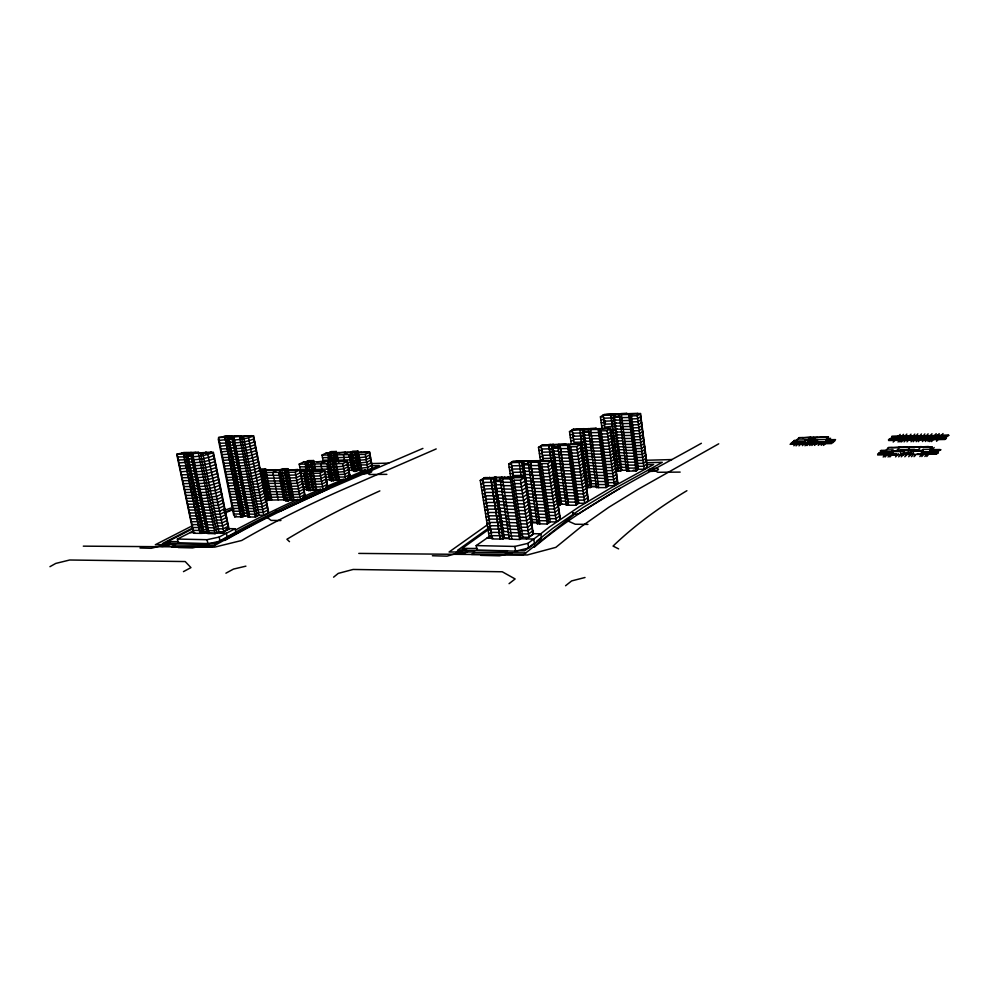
<?xml version="1.0" encoding="UTF-8"?>
<svg xmlns="http://www.w3.org/2000/svg" width="999" height="999" viewBox="0 0 999 999"><rect width="100%" height="100%" fill="white"/><g stroke="black" fill="none" stroke-linecap="round" stroke-linejoin="round"><path stroke-width="1.5" d="M903.296 437.262L903.358 436.9A3.709 0.912 -4.5 0 0 902.184 437.287M899.787 437.087L899.899 436.775A3.696 0.912 -4.5 0 0 898.675 437.1M939.285 437.55L940.259 436.338M922.352 437.375L924.812 437.375M920.429 437.038L920.891 437.025M919.355 438.386L919.967 437.974A2.522 0.624 -4.3 0 0 919.817 438.374M932.691 437.724L931.667 439.023M896.19 454.333L897.776 454.72M810.177 443.319L809.689 443.281M939.147 438.124L937.099 438.161L940.484 437.3M929.932 451.523L930.469 451.848M940.284 437.762L940.971 436.838L937.462 437.075M930.269 451.511L931.28 450.586M931.218 450.237L939.822 449.9M930.032 452.422L931.855 449.987M926.797 456.481L934.165 447.502M924.874 456.506L928.895 451.56M939.06 438.099L938.648 438.249M936.575 441.296L943.006 433.541M939.11 438.461L939.934 437.375M940.196 437.062L941.408 435.402M926.997 452.697L926.16 452.622M939.222 436.875L938.423 437.062M925.486 452.822L927.547 452.46M930.206 452.485L929.957 449.313L931.83 446.828L928.133 446.89M939.547 436.875L940.421 436.426M938.86 437.812L939.272 437.387M939.934 436.438L940.446 435.764M937.249 437.425L938.548 436.563L937.412 437.137L936.213 436.426M938.436 435.926L940.896 436.088M937.362 437.425L938.011 436.563M936.113 437.162L937.262 435.651L936.45 436.001M939.21 433.616L936.363 437.1L934.602 437.1M936.762 436.875L934.277 437.162M937.537 435.989L934.127 436.675L936.55 436.413M936.35 437.774L935.564 437.912M937.911 435.639L936.6 435.664M921.815 456.543L925.861 451.61M935.976 438.461L936.762 437.425M936.088 438.461L937.699 437.512M921.777 454.345L923.863 451.61L919.867 456.58M933.903 438.499L934.639 437.525M934.802 437.462L931.567 441.583M922.639 453.509L922.364 450.374L892.307 450.811L892.569 453.946L889.909 456.943M927.996 447.065L928.408 446.528L913.286 447.302M936.113 436.625L937.025 435.564M933.416 438.361L934.077 437.537L936.625 437.762M921.952 454.395L921.702 451.223L923.101 449.413L929.957 449.313M931.855 438.249L929.869 438.399M931.992 438.161L930.094 438.086M933.915 436.113L933.054 437.225L934.24 437.062M931.842 439.073L932.417 438.411M934.165 436.051L933.216 437.025M918.206 454.046L916.895 454.208M931.218 437.212L931.855 436.563L930.868 436.6L931.917 436.563M928.034 441.446L930.144 439.048M930.856 436.238L929.357 437.262L930.144 436.251M930.394 437.062L931.118 437.112M927.01 439.622L929.382 439.073M921.49 446.64L920.154 446.665M927.759 438.536L926.485 438.861L927.147 437.999M928.77 437.212L929.42 436.338L927.821 437.287L928.608 436.288M929.757 436.014L930.731 435.814M925.374 441.496L931.98 433.766M927.109 439.772L927.659 439.073M928.595 438.923L927.771 438.786L930.194 435.864M929.27 437.2L929.907 436.326L932.304 436.276L931.63 437.15L929.107 437.2M914.023 456.655L915.359 455.369M930.131 436.526L929.894 437.187M927.984 436.638L926.76 436.988L930.556 436.663M917.756 450.437L918.306 449.737M929.37 435.639L929.819 436.026M920.653 446.865L918.418 449.737L916.408 450.037L914.06 450.074L914.609 449.375L897.289 450.049M927.459 438.149L925.623 437.837M927.459 438.236L925.549 438.274M927.472 436.313L926.71 437.3L927.846 437.362M913.61 454.033L913.049 451.348M911.438 456.68L912.724 455.407M928.096 433.841L925.286 437.175M926.011 436.263L924.974 437.112M923.9 439.885L924.962 438.461M922.427 441.546L925.823 437.574M922.976 438.623L923.675 437.737M911.662 453.234L910.701 454.458L910.439 451.298L911.4 450.087M923.188 438.611L923.888 437.737M908.69 456.718L911.438 453.658M923.576 438.611L921.34 438.399M911.612 453.896L913.236 454.283M924.45 437.724L923.913 438.449L925.161 438.424M924.537 437.724L923.775 437.874M922.601 437.275L923.363 436.438M922.814 436.263L924.187 435.739M921.553 437.724L920.628 437.912M921.99 437.175L923.863 437.362M922.152 436.925L923.014 436.775M920.878 438.711L921.615 437.774M921.915 437.4L923.039 436.088M922.601 436.963L925.149 436.538L921.94 436.963L922.527 436.625M911.275 453.721L911.026 450.574M904.794 456.768L906.118 455.494M918.081 438.549L918.88 437.774M919.167 437.187L919.942 436.163M917.357 439.585L918.006 438.773M917.981 439.872L916.82 439.897L918.793 438.586M916.195 441.658L918.943 438.524M917.881 439.997L919.055 438.524M915.946 439.61L916.595 438.798M916.895 438.561L917.631 437.537M917.981 437.212L918.518 436.538M909.989 447.177L908.153 449.475L908.328 451.573M916.545 439.585L917.294 438.948M917.357 438.586L919.13 436.363M917.569 438.586L921.453 433.978M902.759 454.42L901.21 454.445L903.171 453.908M914.734 440.059L915.921 438.586L913.211 441.72M903.333 454.495L903.87 453.821M901.248 456.818L904.495 453.334M900.511 451.536L900.811 454.358M915.821 437.4L914.897 437.562L916.133 435.901M914.485 438.124L915.883 437.525M915.146 437.3L911.563 437.624M915.346 437.062L914.634 436.938M914.322 437.287L914.872 436.6M898.65 456.83L901.373 453.796M903.508 454.557L903.246 451.398L904.232 450.187M906.43 447.415L906.855 446.878L891.932 447.639M915.096 436.763L912.562 437.187L915.758 436.763L915.159 437.1M900.773 454.682L901.298 454.021M911.038 441.745L917.806 433.878M913.748 438.848L914.51 437.912M912.249 437.949L911.538 438.836L909.839 438.711M911.75 438.823L912.399 437.887M911.962 436.963L911.3 437.437L912.312 436.975M895.566 456.88L898.388 453.833M911.675 437.624L914.834 434.115M911.8 437.599L912.724 436.463M911.076 438.686L914.06 438.199M910.139 437.412L909.265 437.462M910.526 437.3L909.565 437.325L910.539 437.287M910.364 437.937L908.878 439.76L924.45 439.473M906.992 441.82L910.526 437.862M908.753 440.172L909.977 438.748M909.614 436.413L908.541 436.051M894.704 454.695L895.329 453.933M909.627 436.575L908.241 437.662L909.078 436.663M895.004 454.695L895.628 453.933M908.091 438.898L907.08 439.11M895.304 454.695L895.928 453.933M895.604 454.682L896.228 453.921M907.854 439.572L908.378 438.948M893.518 454.72L894.142 453.958M896.827 450.749L899.649 447.19M903.883 440.047L905.906 439.635L904.033 440.122L905.344 439.036L904.52 439.523M907.629 437.612L908.253 436.675M905.681 440.159L906.255 439.46M908.828 436.276L906.605 439.173M893.818 454.707L894.442 453.946M904.095 441.87L911.001 434.19M900.486 446.978L899.162 446.99M908.153 437.599L908.828 436.738L911.188 436.688L910.476 437.55L908.004 437.599M907.916 438.211L908.69 438.636M892.132 454.732L892.756 453.971M906.48 437.574L905.831 437.674M906.93 437.038L905.693 437.4L909.452 437.075M906.568 437.687L907.379 436.713M906.892 437.5L907.429 437.674M903.059 440.272L903.658 439.535M903.77 439.535L901.523 441.92M905.756 437.4L906.443 436.725M905.181 438.511L903.121 438.861M904.957 438.823L903.046 438.861M891.058 452.734L892.182 452.048M902.01 439.622L902.497 438.973M904.507 436.625L903.758 437.774M890.996 452.959L889.197 453.047M899.899 441.945L906.83 434.09M888.036 456.968L892.407 452.048L879.944 452.26M902.347 437.774L900.861 437.737M889.535 453.209L890.471 453.121M901.622 438.823L902.696 438.923M901.573 438.948L902.297 438.149M902.584 437.799L896.403 437.699L896.278 438.573M891.22 452.035L889.297 452.41M891.857 454.795L891.595 451.66L893.094 449.862L886.413 449.962L886.675 453.084M900.311 438.499L899.525 438.461M900.773 437.837L902.035 436.338M901.947 436.888L900.986 437.325M885.052 457.005L889.347 452.097M902.047 436.888L902.534 436.313M888.798 452.997L889.51 452.147M889.535 452.372L889.322 452.872M900.599 439.173L901.498 438.099M898.051 441.983L901.61 438.099M883.178 457.03L887.487 452.122M899.212 438.136L899.924 437.3L898.101 437.662M886.937 453.022L887.649 452.172M898.825 439.148L899.687 438.136M901.398 436.351L902.796 436.176M899.1 438.149L899.812 437.3M900.399 436.675L897.676 436.925M895.691 439.273L896.602 438.186M898.251 436.251L896.89 437.899M893.181 442.058L900.186 434.415M895.953 439.21L896.765 438.249M897.252 437.674L898.463 436.251M896.503 439.036L897.239 438.174M897.789 437.674L898.65 436.575M896.565 437.749L895.928 438.486M886.413 449.962L888.486 447.515L892.082 447.452M811.912 443.519L809.827 443.893M827.609 440.522L826.423 441.608L833.678 441.508M826.123 442.407L824.65 442.182M826.66 441.883L828.458 440.072M824.699 441.945L821.215 445.292M814.734 439.697L825.986 439.485L828.433 437.05L828.708 440.01L826.223 440.109M819.942 442.22L820.204 442.107M820.841 442.682L820.092 442.619M821.003 442.744L821.752 441.995M822.165 441.683L818.256 445.342M822.564 441.983L821.628 442.32M819.929 441.783L819.242 442.807M818.431 441.758L814.51 445.392M824.212 437.3L824.687 436.825L816.957 437.437M813.898 443.581L815.646 441.858M815.908 441.795L811.85 445.442M809.727 445.492L813.086 442.332L811.188 442.432M812.874 442.882L811.688 443.943L811.388 440.984L812.424 439.972L812.711 442.932M814.085 442.857L815.271 442.42M807.754 443.094L805.044 443.144L804.757 440.197L817.369 439.647L817.657 442.619M810.501 443.593L811.188 442.919L810.726 443.581M814.422 440.01L815.584 438.873L808.541 439.011L807.367 440.147M811.263 443.793L812 442.932M809.789 442.994L808.753 443.993L808.466 441.034L809.502 440.035M809.952 442.932L807.017 445.529M809.777 443.793L810.651 442.957M812.062 438.936L813.71 437.337M807.242 443.693L808.416 442.607L804.982 445.766M934.914 436.613L934.877 436.251A2.535 0.624 -4.2 0 1 934.39 436.663M805.594 442.607L802.347 445.604M803.258 443.069L804.32 442.058L803.333 443.094M804.12 442.669L804.757 442.058L792.232 442.257M804.12 442.807L806.031 442.195M810.139 437.574L810.614 437.112L802.946 437.712M801.897 442.682L801.123 442.857L802.459 442.045M802.659 442.045L798.975 445.829M801.66 443.094L802.759 442.033M804.757 440.197L805.369 442.832M801.972 443.019L802.871 442.832M800.124 442.769L799.562 442.944M797.452 442.619L798.164 442.582L797.464 442.982M799.275 442.095L798.501 442.295M796.066 445.879L799.774 442.095M799.35 442.844L799.812 442.145M797.751 442.157L796.865 442.982L796.578 440.047L799.15 437.624L803.121 437.55M793.805 445.754L798.213 441.808M905.331 439.473L906.705 439.173M897.989 438.686L898.039 438.648A2.91 0.724 -4.5 0 0 897.015 438.911M930.306 451.161L931.13 450.961M333.591 577.172L338.261 573.389L353.134 569.455L502.26 571.778L515.134 578.958L509.065 583.666M532.879 544.255L524.637 550.849L515.284 550.774M536.413 541.433L552.884 528.246L583.154 507.442L615.234 488.249L662.275 462.325L647.614 462.699M565.571 585.751L571.59 580.931L585.014 577.497M534.115 547.34C584.315 504.383 644.168 475.399 701.385 443.281M539.822 534.527L549.525 526.91L579.295 506.705L610.764 488.012L653.621 464.498L646.653 464.672M823.676 442.395L824.113 442.32M621.39 414.697L628.783 471.066L636.051 471.016L638.386 469.255L644.143 469.205L647.315 466.795L640.509 413.561L637.374 413.661M646.94 463.861L643.768 466.258L637.999 466.308L635.664 468.069L626.273 468.069L627.297 467.307M590.709 429.657L598.638 487.612L606.043 487.599L608.553 485.726L614.422 485.714L617.844 483.141L610.539 428.421L607.355 428.509M490.546 535.601L476.211 545.591L476.948 550.237L515.584 551.161L528.658 548.051L541.483 538.449L540.796 533.816L533.454 533.691L526.373 538.898M646.565 460.926L643.393 463.311L637.624 463.374L635.289 465.109L625.886 465.122M617.444 480.132L614.023 482.679L608.141 482.704L605.631 484.577L596.053 484.515L597.177 483.691M937.724 438.149L937.836 437.912A2.972 0.737 -4.2 0 1 938.298 438.136M568.443 505.207L560.064 445.442L568.443 505.207L575.998 505.244L578.708 503.246L584.702 503.271L588.386 500.524L580.544 444.193L577.297 444.255M628.783 471.066L626.66 471.004L619.243 414.685L620.866 413.623L626.86 413.249L625.936 413.848M646.191 457.992L643.006 460.364L637.237 460.427L634.902 462.162L625.499 462.187M915.846 438.449L915.896 438.049A3.734 0.924 -4.4 0 1 916.52 438.436M548.264 461.126L549.163 460.551L531.918 460.776L528.159 462.287L537.312 523.776L547.277 524.013L550.199 521.865L556.331 521.94L560.302 518.993L551.898 460.889L548.563 460.939M617.045 477.11L613.611 479.657L607.742 479.682L605.219 481.543L595.641 481.493M476.211 545.591L514.86 546.441L527.947 543.344L540.796 533.816M626.66 471.004L627.684 470.229L621.328 470.292L620.941 467.357L627.222 467.357M916.932 437.1L917.082 436.813A3.721 0.924 -4.4 0 1 917.594 437.087M587.961 497.427L584.265 500.149L578.271 500.137L575.561 502.135L565.796 501.998M645.816 455.044L642.632 457.405L636.863 457.48L634.515 459.203L625.112 459.24L626.148 458.491M913.286 437.175L912.824 437.175M559.84 515.796L555.869 518.731L549.737 518.668L546.815 520.804L536.838 520.579M615.259 471.178L620.616 471.053L622.215 469.88M616.633 474.1L613.211 476.623L607.33 476.66L604.807 478.509L589.86 477.697M598.638 487.612L596.478 487.524L588.523 429.632L590.272 428.509L596.403 428.134L595.404 428.783M596.478 487.524L597.589 486.713L591.108 486.725M502.272 477.485L500.074 478.871L509.39 539.173L519.617 539.485L522.764 537.187L529.058 537.3L533.329 534.153L524.812 477.36L521.403 477.385M587.524 494.318L583.828 497.04L577.834 497.027L575.112 499.013L565.359 498.888M645.441 452.11L642.245 454.445L636.475 454.533L634.128 456.243L624.712 456.293M559.378 512.599L555.394 515.509L549.263 515.459L546.341 517.582L536.363 517.37M616.233 471.078L612.799 473.588L606.917 473.626L604.395 475.462L594.817 475.437M621.828 466.945L620.229 468.119L614.872 468.256M532.842 530.844L528.558 533.978L522.252 533.866L519.105 536.151L508.878 535.851M587.087 491.208L583.391 493.918L577.397 493.906L574.675 495.879L564.91 495.766L566.108 494.905M645.054 449.163L641.87 451.486L636.088 451.573L633.753 453.284L618.993 452.697L619.78 458.566L626.061 458.541M596.653 486.276L592.045 486.288L590.322 487.537L587.912 487.637L580.319 432.992L589.148 431.618M558.916 509.39L554.932 512.287L548.788 512.237L545.866 514.36L535.876 514.16M615.834 468.044L612.399 470.554L606.505 470.591L603.983 472.427L594.393 472.402M620.879 464.435L614.485 465.334M564.785 444.63L565.859 443.931L559.59 444.28L557.704 445.492L566.246 505.094L567.444 504.22M591.633 483.279L589.909 484.527L587.499 484.627M537.312 523.776L538.598 522.839M532.342 527.534L528.059 530.644L521.753 530.544L518.593 532.817L508.366 532.529M586.663 488.099L582.954 490.784L576.96 490.796L574.225 492.757L564.46 492.657M644.68 446.203L641.483 448.526L635.714 448.626L633.366 450.312L623.938 450.387L624.987 449.65M511.85 539.21L502.559 478.858L500.074 478.871M558.453 506.193L554.457 509.065L548.326 509.028L545.392 511.126L535.402 510.951M557.642 505.057L559.964 505.069L561.825 503.721M615.421 465.022L611.987 467.507L606.093 467.557L603.571 469.38L588.611 468.643M621.053 461.101L617.082 462.362M591.221 480.269L589.485 481.518L587.075 481.618M530.894 523.701L532.892 522.265M531.843 524.225L527.547 527.31L521.241 527.222L518.094 529.482L507.842 529.208M586.226 484.99L582.517 487.662L576.51 487.674L573.788 489.622L564.01 489.535L565.222 488.686M644.305 443.256L641.108 445.554L635.327 445.666L632.979 447.34L623.551 447.427M557.979 502.972L553.995 505.844L547.852 505.806L544.917 507.904L534.927 507.729M615.022 461.988L611.575 464.46L605.694 464.523L603.159 466.321L593.568 466.333M560.726 501.098L557.055 502.06M620.666 458.166L619.055 459.315L613.698 459.465M590.796 477.26L589.073 478.496L586.663 478.608M585.789 481.868L582.08 484.527L576.073 484.54L573.339 486.488L563.561 486.413M643.93 440.297L640.721 442.594L634.939 442.694L632.592 444.368L623.164 444.468L624.2 443.731M531.343 520.904L527.047 523.976L520.741 523.888L517.582 526.136L507.33 525.886M614.622 458.953L611.163 461.413L605.282 461.476L602.734 463.274L587.774 462.587L586.937 456.518L593.344 456.493M557.517 499.762L553.521 502.609L547.377 502.584L544.43 504.657L534.44 504.507M502.797 539.048L504.195 538.049L494.88 478.009L484.165 478.109L482.604 479.07L492.032 538.961L502.797 539.048L493.444 478.908L495.641 477.522L496.166 480.894L493.968 482.28L483.129 482.43M560.938 497.539L559.078 498.863L556.743 498.863M619.717 455.631L613.299 456.531M589.785 474.675L588.648 475.474L583.179 475.599M531.943 515.884L529.932 517.307L530.257 519.443M643.543 437.337L640.347 439.622L634.565 439.735L632.205 441.396L622.777 441.496M530.844 517.569L526.548 520.629L520.229 520.554L517.07 522.789L506.818 522.552M585.364 478.746L581.643 481.393L575.636 481.418L572.902 483.341L557.954 482.529M530.344 514.248L526.036 517.282L519.73 517.22L516.558 519.443L506.306 519.218M614.21 455.919L610.764 458.354L604.87 458.441L602.322 460.214L592.732 460.252M557.055 496.54L553.046 499.375L546.903 499.35L543.956 501.423L533.966 501.286M619.892 452.285L618.281 453.434L612.911 453.596M503.683 534.74L502.285 535.739L491.52 535.664M559.84 494.905L556.156 495.854M589.972 471.228L588.236 472.452L585.814 472.564M643.169 434.378L639.959 436.638L634.178 436.763L631.818 438.424L622.377 438.536M584.927 475.624L581.206 478.246L575.187 478.284L572.452 480.207L562.674 480.157M489.547 528.821L462.2 548.389L477.447 548.488M529.845 510.914L525.536 513.936L519.218 513.873L516.046 516.083L505.794 515.871M613.811 452.872L610.352 455.307L604.457 455.382L601.91 457.155L592.307 457.205L593.431 456.431M556.593 493.319L552.584 496.141L546.428 496.128L543.481 498.176L533.478 498.051M619.505 449.35L617.882 450.487L612.512 450.649M560.039 491.346L558.179 492.657L555.844 492.657M503.933 530.906L501.773 532.43L490.996 532.367M487.624 528.771L457.53 550.324L507.48 550.711M558.941 488.686L555.394 489.547M588.948 468.643L585.402 469.542M528.971 510.901L530.981 509.49M642.794 431.418L639.585 433.666L633.791 433.791L631.43 435.439L621.99 435.564L623.039 434.852L616.658 434.99L615.871 429.058L630.656 429.458L633.016 427.847L638.811 427.697L642.032 425.474M584.49 472.502L580.769 475.112L574.75 475.149L572.015 477.06L562.225 477.023L563.436 476.186M902.634 437.749L903.72 437.525M529.345 507.579L525.024 510.576L518.706 510.526L515.534 512.724L505.269 512.524M613.398 449.825L609.939 452.247L604.045 452.335L601.498 454.095L591.883 454.158M556.118 490.097L552.11 492.894L545.953 492.894L543.006 494.93L533.004 494.817M619.105 446.403L615.134 447.652M487.912 524.45L449.075 552.01L474.725 551.985L471.528 554.457L523.713 554.582L573.826 514.785L573.676 513.099L572.677 512.812L574.3 514.323L578.409 513.873L619.979 488.336M502.897 524.288L500.736 525.786L489.96 525.761M559.153 485.127L557.28 486.426L554.944 486.426L555.244 488.511M589.135 465.197L584.977 466.508M642.407 428.446L639.198 430.681L633.403 430.819L631.043 432.455L621.603 432.592M584.053 469.368L580.319 471.965L574.313 472.015L571.565 473.901L561.775 473.888M897.127 438.261L897.814 437.525M528.846 504.233L524.525 507.217L518.206 507.18L515.022 509.365L504.757 509.178M612.986 446.778L609.527 449.175L603.621 449.275L601.073 451.036L591.47 451.098M555.656 486.863L551.635 489.647L545.479 489.647L542.532 491.683L532.517 491.583M618.718 443.456L617.107 444.58L611.725 444.755M558.703 482.017L556.83 483.304L554.495 483.316M502.385 520.979L500.224 522.465L489.435 522.452M588.711 462.162L584.552 463.486M528.009 504.483L530.019 503.084M583.616 466.233L579.882 468.818L573.863 468.868L571.116 470.754L561.326 470.741L562.537 469.917M528.346 500.886L524.013 503.858L517.694 503.833L514.51 505.993L504.233 505.831M612.587 443.731L609.115 446.116L603.209 446.216L600.661 447.964L591.046 448.039L592.182 447.277M555.182 483.628L551.161 486.401L545.004 486.413L542.045 488.436L532.03 488.349M617.769 440.896L611.338 441.808M558.254 478.896L556.381 480.182L553.908 480.294L554.208 482.367M501.111 518.181L499.7 519.143L488.911 519.143M587.687 459.552L584.14 460.452M641.645 422.502L638.423 424.712L632.629 424.862L630.269 426.473L620.816 426.635M583.179 463.099L579.445 465.659L573.426 465.721L570.666 467.594L560.876 467.594M529.058 496.665L523.513 500.487L517.182 500.474L513.998 502.622L503.721 502.472M612.175 440.671L608.703 443.044L602.797 443.156L600.249 444.892L590.634 444.98M554.72 480.394L550.686 483.141L544.53 483.166L541.57 485.177L531.555 485.102M617.931 437.55L616.321 438.661L610.938 438.848M557.804 475.786L555.931 477.06L553.596 477.072M500.599 514.847L499.188 515.809L488.386 515.821M641.271 419.53L638.049 421.715L632.242 421.878L629.87 423.476L620.416 423.651M587.874 456.106L586.138 457.292L583.841 457.317M582.742 459.952L578.995 462.5L572.976 462.574L570.229 464.435L560.427 464.448M527.335 494.18L523.001 497.115L516.67 497.102L513.474 499.25L503.196 499.113M611.763 437.624L608.291 439.972L602.385 440.097L599.825 441.808L590.209 441.92L591.346 441.171M554.245 477.147L550.212 479.882L544.055 479.92L541.083 481.918L531.068 481.855M617.544 434.602L615.921 435.701L610.551 435.889M561.638 473.126L553.134 473.951L553.296 476.123M500.836 511.013L498.663 512.475L487.862 512.499M640.883 416.546L637.662 418.718L631.855 418.893L629.482 420.479L620.029 420.666L621.078 419.967M582.305 456.805L578.558 459.34L572.527 459.415L569.78 461.276L559.964 461.301M526.835 490.834L522.489 493.743L516.158 493.743L512.962 495.879L502.684 495.754M526.073 491.583L528.096 490.234M611.363 434.553L607.879 436.9L601.972 437.025L599.412 438.736L589.785 438.848M553.783 473.913L549.737 476.623L543.581 476.66L540.609 478.646L530.581 478.608M583.291 454.37L586.85 453.484L586.425 450.437M617.157 431.643L615.534 432.729L610.152 432.929M556.905 469.53L555.019 470.791L552.684 470.816M619.63 417.669L629.095 417.482L631.468 415.896L637.275 415.721L640.509 413.561M499.562 508.191L498.151 509.14L487.35 509.178M587.037 450.025L582.867 451.323M581.868 453.658L578.109 456.181L572.09 456.268L569.33 458.104L559.515 458.141M637.137 413.811L637.849 413.336L620.304 413.998M610.951 431.493L607.467 433.816L601.56 433.953L598.988 435.651L589.36 435.776M553.309 470.654L549.263 473.364L543.094 473.401L540.122 475.374L530.094 475.349M616.758 428.671L615.134 429.757L609.752 429.97M555.794 466.845L552.235 467.682L551.935 465.596M499.05 504.845L497.627 505.794L486.825 505.844M581.43 450.512L577.672 453.009L571.64 453.096L568.881 454.932L553.646 454.283M586.613 446.99L582.442 448.276M526.336 487.462L521.977 490.372L515.646 490.372L512.45 492.495L502.16 492.382M525.112 485.127L527.135 483.778M590.084 431.968L588.935 432.704L598.576 432.567L601.136 430.881L607.055 430.731L610.539 428.421M552.834 467.407L548.788 470.092L542.619 470.142L539.647 472.102L529.607 472.09M615.796 426.086L604.845 427.122L603.246 415.234L604.407 414.51L619.605 413.898L614.41 414.498M556.006 463.274L554.12 464.523L551.773 464.547M499.288 501.011L497.102 502.447L486.288 502.509M580.993 447.352L577.222 449.837L571.191 449.937L568.431 451.76L558.616 451.823M586.201 443.943L582.017 445.229M525.824 484.103L521.466 486.988L515.134 487L511.925 489.098L501.648 489.011M552.372 464.148L548.314 466.82L542.145 466.883L539.16 468.831L529.133 468.831M607.092 428.671L607.854 428.171L594.417 428.983M615.971 422.739L614.348 423.813L604.445 424.15M619.243 414.685L628.708 414.473L629.832 413.736L637.15 470.179L633.279 470.217M498.002 498.164L496.59 499.1L485.764 499.175M559.39 447.877L558.154 448.663L567.981 448.576L570.754 446.778L576.785 446.665L580.544 444.193M585.776 440.884L584.028 442.045L573.926 442.32L572.215 430.107L573.463 429.333M525.324 480.731L520.966 483.591L514.622 483.616L511.413 485.714L501.123 485.639M526.161 477.31L524.138 478.633L521.69 462.375L524.025 460.864M551.898 460.889L547.839 463.536L541.67 463.611L538.686 465.546L528.646 465.559M577.022 444.43L577.847 443.893L564.073 444.68M615.584 419.767L613.948 420.829L604.045 421.191L605.194 420.442M555.094 457.005L553.209 458.229L542.907 458.454M497.49 494.817L496.066 495.741L485.239 495.829M500.599 482.255L510.901 482.317L514.11 480.232L520.454 480.207L524.812 477.36M584.74 438.236L583.603 438.986L573.501 439.273M588.523 429.632L598.164 429.47L599.375 428.683L607.23 486.713M571.753 444.018L570.579 444.031M524.975 474.537L523.651 475.387L513.099 475.561M521.078 477.584L522.04 476.973L506.855 477.497M542.932 460.626L541.72 460.639M557.704 445.492L567.532 445.392L568.843 444.543L577.285 504.308M554.645 453.858L552.759 455.082L542.445 455.319M496.965 491.458L495.541 492.382L484.715 492.495M584.927 434.777L583.179 435.914L573.076 436.226L574.313 435.427M567.719 446.253L570.841 444.23M511.788 479.095L514.647 477.247M528.159 462.287L538.199 462.262L539.61 461.363L548.663 523.001M515.634 477.01L514.398 477.01M525.199 470.829L523.164 472.14L512.612 472.327M613.923 414.248L621.578 470.342M603.246 415.234L613.161 414.872L614.797 413.811L615.197 416.795L613.561 417.857L603.646 418.219M539.323 462.574L541.982 460.864M591.708 428.896L610.289 428.596L617.594 483.329M502.559 478.858L510.377 478.921L511.9 477.947L521.103 538.399M554.195 450.711L552.297 451.923L541.982 452.185M501.623 488.161L484.19 489.135M507.642 477.972L508.891 477.172M524 468.044L522.664 468.893L512.112 469.08M608.241 414.385L614.797 413.811M535.464 461.413L536.625 460.664M558.041 444.792L558.878 444.255L545.292 445.03M557.517 447.49L553.733 447.564L551.848 448.763L541.52 449.038M572.215 430.107L582.33 429.782L584.09 428.658L584.515 431.718M507.492 477.672L508.454 477.047M606.605 414.735L607.342 414.273M529.383 464.273L524.225 464.335L522.177 465.634L511.625 465.834M503.708 477.472L505.094 477.247L504.32 477.684M579.895 429.92L588.049 487.537M606.268 428.509L602.022 428.608L600.436 416.808L603.808 414.672L606.855 414.585M543.206 460.551L541.071 445.891L551.386 445.604L553.271 444.368M577.372 429.233L584.09 428.658M501.161 477.709L502.135 477.085L487.787 477.784M550.911 444.268L546.391 444.967M552.11 444.393L552.934 444.567M494.218 477.31L495.641 477.522M495.029 477.135L496.241 477.122M521.328 460.914L519.318 460.889M519.143 462.5L521.103 475.512M522.327 460.901L523.738 461.076L524.225 464.335M575.549 443.681L571.228 443.768L569.517 431.63L573.151 429.358L583.478 429.058L591.445 486.725M516.645 461.638L517.832 460.901M482.604 479.07L493.444 478.908M803.77 442.669L804.757 442.058M488.336 478.084L489.61 477.285M515.821 461.526L529.757 460.789L512.587 461.575M543.269 459.802L540.322 459.84L538.498 447.352L542.407 444.917L552.622 444.83L561.176 504.195L567.357 504.295M513.648 476.848L510.639 476.873L508.678 463.986L512.887 461.376L516.121 461.338M513.424 477.722L511.126 462.587L512.574 461.688M492.207 536.638L489.135 536.575L480.269 480.407L484.79 477.597L488.111 477.584M919.43 436.825L918.293 436.85M686.9 490.721L684.939 491.883A4963.631 963.473 12.3 0 0 613.049 546.078L618.618 548.888M898.875 437.712L899.5 437.862M718.718 443.818L637.936 489.41L608.778 507.292L581.356 526.548L555.856 547.352L527.272 554.969L358.791 553.409M49.95 566.683L55.757 563.424L69.705 560.002L185.202 561.55L190.946 567.607L183.454 571.628M225.911 573.189L233.466 569.093L245.904 566.158M357.967 451.111L356.031 452.097L350.799 452.185L352.734 451.211L357.967 451.111L358.429 453.733L356.381 454.782L359.19 470.492L368.069 470.117L372.415 467.819L369.642 452.122L366.633 452.172M371.953 465.209L367.607 467.507L353.346 468.793M337.3 479.645L345.691 479.595L350.212 477.21L347.327 461.276L336.313 461.413M310.976 473.588L313.199 472.465L312.699 469.755L310.602 470.804L314.023 489.797L323.077 489.485L327.797 487L324.8 470.804L321.74 470.829M355.619 470.454L361.688 470.179L358.878 454.47L350.986 455.694M352.172 457.205L349.675 457.517L349.2 454.895L352.035 470.554L354.096 470.479L353.621 467.869M194.043 530.694L177.385 539.06L178.259 543.144L207.942 543.843L220.03 541.146L235.914 532.817L235.077 528.746L229.42 528.646L220.679 533.166M338.848 478.833L336.725 479.945L333.441 461.251L335.452 460.239L335.939 462.912L333.803 463.986L336.338 463.673L339.26 479.632L331.256 480.881L327.809 462.25L329.707 461.301M287.837 468.693L285.639 469.755L280.269 469.817L282.48 468.743L287.837 468.693L288.374 471.453L286.026 472.602L291.333 500.149L300.499 499.85L305.407 497.265L300.2 469.755L297.115 469.78M371.491 462.599L367.145 464.885L358.803 464.972M325.736 487L327.472 487.162L324.475 470.966L313.686 470.904M349.737 474.55L345.204 476.935L334.827 477.235L330.756 478.221M355.981 471.391L357.779 470.442L354.495 452.122L350.512 453.071L353.821 471.403L355.981 471.391L352.684 453.034M304.895 494.53L299.975 497.102L289.373 497.327L285.102 498.376M331.256 480.881L333.129 479.895M371.029 459.977L366.683 462.25L352.41 463.561M349.25 471.903L344.73 474.275L335.751 474.637L336.326 474.338M314.023 489.797L316.596 489.485L313.549 473.264L305.382 474.537M327.297 484.303L322.577 486.775L313.511 487.1L314.111 486.8M177.385 539.06L207.08 539.71L219.181 537.025L235.077 528.746M287.862 501.136L289.897 500.074L284.066 469.767L279.77 470.804L285.639 501.123L287.862 501.136L282.005 470.779M346.603 465.122L351.648 465.059L351.561 467.957L354.046 467.644M312.05 461.326L312.537 463.973L327.148 463.786L329.508 479.982L330.082 479.682L326.273 479.707M326.798 481.605L322.078 484.065L311.588 484.34L307.417 485.364M306.843 470.841L304.87 471.828L308.441 490.759L314.161 489.735M249.513 516.982L233.716 437.05L249.513 516.982L255.494 517.057L259.078 515.197L263.823 515.247L268.706 512.699L253.609 435.951L251.024 436.014M263.898 469.742L264.435 472.49L279.308 472.352L278.671 472.664L283.991 500.124L286.114 500.062L285.589 497.327M268.157 509.89L263.274 512.425L258.516 512.375L254.932 514.235L247.277 514.06M300.449 473.376L304.295 473.339L303.696 473.638L306.743 489.81L307.342 489.498M325.786 477.072L330.969 477.322L330.619 474.612M304.37 491.783L299.438 494.343L288.848 494.592L284.578 495.629M370.567 457.367L366.208 459.627L351.935 460.939M348.776 469.243L344.243 471.603L329.782 472.914M303.858 489.048L298.913 491.595L288.311 491.845L284.041 492.882M370.105 454.745L365.746 456.993L351.461 458.316M348.289 466.595L343.756 468.943L329.295 470.254M351.648 465.059L353.159 465.259L353.109 462.425M193.307 452.547L190.622 453.696L207.243 533.441L215.047 533.691L218.918 531.693L223.764 531.78L229.033 529.058L213.374 452.447L210.739 452.497M326.298 478.908L321.566 481.356L311.076 481.643L306.918 482.654M347.814 463.936L343.269 466.271L328.796 467.582M322.502 457.654L328.696 457.554L329.171 460.152L322.977 460.239L322.028 455.069L328.221 454.97L328.609 460.427L350.699 459.84L350.624 462.737L352.56 462.712L353.971 470.541M228.446 526.148L223.164 528.871L218.306 528.783L214.435 530.769L206.631 530.531M324.812 471.778L328.621 471.753L328.534 474.687L331.056 474.375M325.799 476.211L321.066 478.646L310.564 478.946L306.406 479.957M255.057 516.158L257.193 516.171L241.283 436.226L234.34 436.026L231.843 437.1L247.839 516.87L249.413 516.058M267.607 507.08L262.712 509.602L257.967 509.565L254.37 511.413L246.716 511.251M225.836 436.65L218.581 437.512L234.678 516.82L242.869 516.82L245.292 515.571M325.299 473.501L320.554 475.924L310.065 476.236L305.894 477.247M328.621 471.753L328.047 472.04L330.12 471.953L329.633 469.305M285.052 494.58L282.929 494.655M267.058 504.27L262.15 506.78L257.405 506.743L253.808 508.578L246.154 508.429M303.334 486.301L298.389 488.836L287.787 489.085L283.516 490.134M356.456 451.873L356.93 454.495L365.272 454.37L369.642 452.122M302.485 484.14L308.291 484.115M266.496 501.461L261.601 503.958L256.843 503.933L253.247 505.756L245.592 505.619M269.156 500.074L263.411 469.98L265.634 468.918L266.171 471.653L263.798 472.789L269.156 500.074L284.615 499.8M307.018 467.819L314.96 466.583L327.635 466.446L327.547 469.393L330.082 469.08M244.73 512.774L242.307 514.01L234.103 514.023M302.809 483.541L297.864 486.063L288.686 486.413L289.31 486.088M333.878 461.026L334.378 463.698L342.782 463.598L347.327 461.276M350.699 459.84L352.085 460.102L351.611 457.48M227.847 523.239L222.565 525.936L217.707 525.861L213.836 527.847L206.031 527.609M366.333 452.335L367.182 451.898L360.951 452.422M300.961 476.073L304.807 476.048L304.707 479.045L306.818 478.958M182.193 453.159L177.073 454.021L193.794 533.291L202.173 533.341L204.783 532.005M227.248 520.317L221.953 523.014L217.108 522.939L213.224 524.912L205.419 524.687M234.678 516.82L236.376 515.946M269.305 499.999L265.697 501.048L265.16 498.326L267.233 497.277L284.091 497.065L283.466 497.39L285.439 497.39L285.976 500.137M311.064 470.566L311.576 473.276L320.055 473.214L324.8 470.804M343.993 461.463L344.867 461.026L338.561 461.538M193.069 527.759L162.962 543.256L215.197 543.568A2331.067 837.499 8.9 0 1 325.299 488.698L379.283 465.559L370.417 465.809M193.132 528.521L167.782 541.57L178.584 541.633M226.661 517.407L221.353 520.079L216.508 520.017L212.612 521.977L204.807 521.765M327.635 466.446L327.06 466.733L329.146 466.645L328.659 463.986M203.259 529.57L201.561 530.432L193.182 530.394M284.003 489.098L269.605 488.873L263.549 490.159M265.946 498.638L261.039 501.123L256.281 501.111L252.685 502.922L245.017 502.797M268.619 497.352L269.255 497.04M244.168 509.977L241.746 511.201L233.541 511.226M321.416 470.991L322.34 470.529L315.946 471.041M302.285 480.794L297.34 483.304L286.725 483.591L282.455 484.627M192.682 525.586L155.332 544.73L175.474 544.655L171.491 546.79L212.213 546.778L276.498 511.663C275.836 509.89 277.422 510.102 276.561 511.738L280.07 511.338L328.683 488.911L422.902 448.414M336.213 460.052L335.652 460.327L334.702 455.132L336.775 454.095L336.301 451.498L331.168 451.598L329.208 452.559L334.353 452.472L336.301 451.498M265.384 495.816L260.477 498.289L255.719 498.276L252.123 500.087L244.455 499.962M304.807 476.048L304.195 476.348L306.169 476.336L305.794 473.563M350.512 453.071L352.335 452.16M243.606 507.167L241.171 508.391L232.967 508.429M301.76 478.034L296.815 480.531L287.625 480.894L288.249 480.581M306.256 473.326L303.696 473.638M347.877 452.497L343.444 454.72L344.867 462.537M307.505 470.454L306.019 462.537L310.077 461.575L311.563 469.48L328.134 469.093M226.061 514.485L220.754 517.145L215.896 517.095L212.013 519.043L204.196 518.843M327.809 462.25L331.893 461.276L335.314 479.882M203.571 526.211L200.949 527.522L192.57 527.497M288.162 483.653L288.786 483.341M264.623 495.604L266.696 494.567L283.554 494.33M351.386 452.172L337.15 452.684M225.462 511.563L220.155 514.21L215.297 514.16L211.401 516.096L203.584 515.921M325.399 461.563L320.791 463.873L321.778 469.155M264.086 492.882L270.142 491.595L284.39 491.908M344.63 452.709L345.479 452.272L339.335 452.797M262.475 484.69L268.544 483.416L283.416 483.354M335.739 457.455L335.177 457.729L350.237 457.23M264.835 492.994L259.915 495.454L255.157 495.454L251.548 497.252L243.881 497.14M304.87 471.828L309.041 470.816L312.6 489.735M330.182 460.314L328.159 461.326L333.441 461.251M242.195 504.795L240.609 505.581L232.405 505.631M267.557 491.92L268.182 491.595M328.072 461.688L328.958 461.238M301.236 475.274L296.278 477.759L285.664 478.071L281.381 479.108M264.285 490.172L259.353 492.619L254.595 492.619L250.986 494.405L243.319 494.305M300.125 472.277L302.697 471.004M305.457 464.06L305.856 469.605L306.443 469.318L300.212 469.38L299.213 464.135L303.883 461.85M322.115 461.763L323.002 461.326L316.783 461.838M328.696 457.554L328.134 457.842L330.169 457.742L329.695 455.157M242.482 501.548L240.035 502.772L231.83 502.822M300.724 472.515L295.754 474.987L285.127 475.312L280.844 476.336M329.358 456.043L337.175 454.82L338.599 462.612M305.282 470.854L307.392 469.805L312.699 469.755M307.904 469.518L305.856 469.605M306.293 470.679L300.337 471.191L310.602 470.804M244.668 499.238L231.268 500.012M306.518 465.184L314.473 463.948L315.459 469.23M224.862 508.641L219.543 511.276L214.685 511.226L210.789 513.161L202.972 512.986M202.36 520.392L199.725 521.703L191.346 521.69M224.263 505.706L218.943 508.329L214.086 508.291L210.177 510.214L202.36 510.052M296.778 469.955L297.727 469.48L291.233 470.005M286.563 475.362L287.188 475.049M331.006 453.396L332.842 452.497L334.265 460.289L332.442 461.213L331.006 453.396L328.871 453.434L330.307 461.238M201.748 517.482L199.113 518.781L190.734 518.781M263.012 487.425L266.633 486.401M241.046 482.967C248.239 483.204 256.481 481.63 263.474 478.209L281.868 478.096M263.724 487.337L258.791 489.785L254.033 489.785L250.424 491.558L242.745 491.471M286.126 469.518L286.663 472.29L295.229 472.215L300.2 469.755M327.66 455.244L330.12 454.945M267.12 486.151L266.483 486.463L283.329 486.426L282.792 483.666M200.225 515.022L198.501 515.859L190.122 515.871M263.162 484.515L258.229 486.938L253.471 486.95L249.85 488.723L242.183 488.636M280.307 473.563L288.661 472.277L293.943 499.837M241.346 495.929L238.898 497.127L230.694 497.202M311.601 461.55L313.636 460.551L314.123 463.186L311.963 464.26L313.074 469.468L311.601 461.55L306.418 461.625L306.918 464.26M329.108 452.972L329.97 452.547M304.87 464.348L307.367 464.036L299.213 464.135M328.871 453.434L330.719 452.535M266.046 480.694L265.409 481.006L282.267 480.919L281.73 478.159M239.922 493.531L238.336 494.305L230.12 494.393M306.418 461.625L308.466 460.626L313.636 460.551M306.493 461.975L307.392 461.538M223.664 502.772L218.331 505.382L213.474 505.357L209.565 507.267L201.748 507.117M306.019 462.537L307.929 461.6M322.028 455.069L326.511 452.872L329.42 452.822M223.064 499.837L217.732 502.435L212.874 502.41L208.953 504.308L201.136 504.17M200.537 511.65L197.889 512.937L189.498 512.949M199.001 509.178L197.278 510.002L188.886 510.039M281.518 469.642L264.947 470.267M279.77 470.804L281.843 469.792M240.21 490.284L237.762 491.483L229.545 491.57M274.5 470.167L275.474 469.705L269.081 470.229M239.648 487.462L237.2 488.648L228.971 488.748M264.335 475.536L264.972 475.224M222.465 496.903L217.12 499.488L212.263 499.463L208.341 501.361L200.524 501.223M277.872 469.98L272.839 472.415L278.159 499.775M221.865 493.956L216.521 496.528C210.739 496.278 205.245 499.438 199.912 498.276M260.314 473.738L266.396 472.465L271.74 499.762M199.313 505.806L196.666 507.08L188.274 507.117M261.488 475.999C254.882 478.946 247.178 480.357 240.472 480.119M260.851 476.486L266.933 475.212L281.194 475.399L280.669 472.639L278.671 472.664M198.701 502.872L196.054 504.145L187.65 504.195M260.926 473.164C254.283 476.123 247.215 477.322 239.897 477.272M238.224 485.052L228.409 485.926M259.777 470.991L261.863 469.992L267.757 499.999M238.511 481.805L236.051 482.979L227.834 483.104M221.266 491.008C214.348 494.08 206.281 495.666 199.3 495.329M220.654 488.061L215.297 490.609L210.439 490.609L206.506 492.47L198.676 492.382M258.953 470.167L259.578 469.867M197.165 500.387L195.442 501.211L187.038 501.261M260.377 470.317C253.746 473.239 246.041 474.637 239.323 474.413M197.477 497.015L194.817 498.264L186.426 498.339M259.815 467.47C253.184 470.367 245.467 471.778 238.749 471.565M237.075 479.383L227.26 480.282M237.375 476.148L234.902 477.297L226.686 477.447M220.055 485.114C213.087 488.174 205.719 489.547 198.064 489.423M219.455 482.155C212.475 485.202 205.107 486.575 197.44 486.463M195.929 494.505L194.206 495.317L185.802 495.404M259.253 464.61C252.585 467.532 245.504 468.731 238.187 468.706M195.317 491.57L193.581 492.382L185.177 492.47M258.691 461.763C252.048 464.635 244.318 466.034 237.612 465.846M235.364 470.866L225.524 471.778M218.843 479.208C211.9 482.205 203.821 483.778 196.828 483.504M225.749 511.788L233.766 508.753M224.6 513.036L233.778 509.39M235.652 467.619L233.192 468.768L224.95 468.931M218.244 476.248C211.288 479.233 203.197 480.806 196.204 480.531M258.129 458.903C251.436 461.8 244.355 462.999 237.038 462.987M195.629 488.186L192.969 489.423L184.565 489.535M223.751 510.601L230.881 508.041M257.567 456.043C250.899 458.891 243.169 460.289 236.463 460.127M194.405 482.292L191.733 483.516L183.317 483.641M217.632 473.276C210.627 476.273 203.247 477.647 195.592 477.559M234.515 461.925L232.043 463.049L223.801 463.249M217.033 470.317C210.065 473.264 201.96 474.837 194.967 474.587M257.005 453.184C250.299 456.043 243.207 457.242 235.889 457.255M256.443 450.312C249.762 453.134 242.02 454.533 235.302 454.383M193.781 479.345L191.109 480.556L182.705 480.694M233.067 459.465L223.227 460.402M216.421 467.345C209.453 470.279 201.348 471.853 194.355 471.615M233.366 456.218L230.881 457.33L222.64 457.542M215.809 464.373C208.791 467.32 201.386 468.681 193.731 468.643M255.869 447.452C249.151 450.274 242.058 451.473 234.728 451.511M255.307 444.58C248.614 447.365 240.871 448.763 234.153 448.638M192.545 473.426L189.872 474.637L181.456 474.787M379.857 490.909L377.56 491.933A1770.802 621.191 6 0 0 286.925 539.273L289.498 541.67M923.526 439.76L923.825 439.61M190.996 470.891L180.831 471.84M215.21 461.388C208.217 464.298 200.1 465.871 193.107 465.659M231.918 453.746L222.065 454.695M214.598 458.416C207.555 461.338 200.15 462.699 192.482 462.674M254.745 441.708C248.014 444.505 240.896 445.691 233.579 445.754M254.183 438.823C247.465 441.583 239.71 442.969 232.992 442.869M190.372 467.919L180.207 468.868M190.697 464.535L187.999 465.721L179.583 465.909M213.986 455.432C206.98 458.316 198.851 459.865 191.858 459.69M231.643 447.639L229.146 448.738L220.904 448.976M191.234 456.693C198.901 456.693 206.318 455.332 213.374 452.447M230.195 445.154L220.317 446.116M250.662 436.176L251.76 435.689L240.384 436.438L253.247 436.101L268.356 512.874M232.417 439.985C239.748 439.91 246.865 438.723 253.609 435.951M241.458 438.012L246.029 436.014M246.928 435.814L245.991 435.839M189.136 461.975L178.958 462.949M210.339 452.672L211.526 452.147L199.862 452.859M189.448 458.591L186.751 459.765L178.322 459.977M231.843 437.1L241.283 436.226M200.712 454.607L205.657 452.447M230.482 441.895L227.997 442.982L219.743 443.244M436.201 448.926L342.37 489.747A2111.861 753.745 7.8 0 0 241.683 540.484L214.76 547.102L83.304 546.153M197.078 452.884L198.614 452.222L194.418 452.522M232.405 438.973L219.156 440.384M190.622 453.696L192.52 453.671L208.941 533.578L192.32 453.758L200.349 452.822L216.87 532.754M230.669 436.675L231.318 436.213L231.606 437.637M232.53 437.612L232.243 436.188L230.894 436.401M194.967 452.947L196.166 452.435L183.754 452.497L179.52 454.27M817.045 442.27L816.732 442.295M177.073 454.021L185.514 453.796L188.212 452.634L188.836 455.619L186.126 456.78L177.697 457.005M225.462 436.813L226.573 436.338M227.148 436.238L227.984 436.188M187.125 454.258L190.672 452.535M218.581 437.512L226.835 437.225L229.333 436.151L229.907 439.023M191.621 452.522L190.21 452.734M185.04 452.972L186.825 452.659M326.561 486.513L343.768 479.158M349.513 476.71L365.284 469.967M328.958 488.786L328.683 488.911A2292.243 822.202 8.7 0 0 224.713 540.521M901.747 436.675L902.509 436.388M924.887 438.636L918.331 439.423M915.746 438.811L909.277 439.572M461.85 551.997L447.028 556.143L432.392 555.756M929.27 439.198L927.384 439.697L928.908 439.66M165.359 544.692L151.274 548.301L140.01 548.001M939.859 450L940.559 449.975M937.474 453.259L938.373 452.947M940.796 449.612L940.471 449.987M880.381 450.874L880.918 450.524M892.631 452.959L878.783 452.897M878.471 453.783L877.634 454.07M512.05 552.784L499.5 555.831L480.844 555.357M891.645 436.401L948.238 435.264M946.078 438.186L889.397 439.385M813.548 443.394L807.991 443.481M821.453 442.495L822.227 442.32M204.196 545.254L192.57 547.914L178.259 547.539M946.39 438.511L945.691 438.711M888.798 439.398L889.622 439.273M888.473 439.772L889.26 439.548M936.188 433.678L929.694 441.62M918.368 441.62L924.874 433.941M948.138 435.389L948.85 435.252M881.255 450.499L880.506 450.849M947.889 435.726L948.65 435.539M833.878 441.421L834.664 441.208M832.854 442.47L833.503 442.382M823.501 445.417L830.619 438.249M907.729 439.21L909.365 439.16M916.907 439.348L918.393 439.085L915.633 439.21M926.135 438.873L924.774 439.048M815.971 442.157L816.483 442.407M809.577 443.394L810.938 443.219M929.619 451.523L938.698 451.423M921.94 437.175L915.858 437.55M827.309 441.133L827.884 440.634M603.558 414.822L609.128 414.66M627.697 414.098L640.272 413.723L647.077 466.97M600.436 416.808L603.271 416.733M614.872 416.246L618.943 416.133M903.995 453.284L911.1 453.071M613.548 416.845L619.742 416.658M614.285 417.17L620.604 417.033M600.836 419.767L603.658 419.692M621.003 420.03L614.685 420.154L613.898 414.198M371.516 463.586L388.723 463.099M601.236 422.714L605.481 422.602M621.39 423.002L615.084 423.126L615.471 426.098L620.267 426.024M645.991 460.264L671.927 459.565M601.623 425.661L604.457 425.586M232.243 436.188L224.937 436.063L222.939 436.875L234.365 436.588M223.551 436.65L228.459 436.526L244.455 516.008M233.466 436.401L238.137 436.276M588.761 428.971L599.375 428.683M572.889 429.52L589.273 428.633L583.94 429.245M229.158 438.486L232.143 438.411M228.771 439.41L232.667 439.373M569.517 431.63L572.402 431.568M584.24 431.131L588.386 431.031M583.566 432.13L588.448 432.067M616.258 432.03L622.564 431.93M572.639 433.166L580.332 432.992M229.345 442.282L233.242 442.245M569.954 434.677L572.839 434.602M590.409 435.102L583.978 435.189L585.676 447.402L592.095 447.34M229.92 445.154L233.816 445.129M570.379 437.712L573.264 437.649M584.403 438.249L589.285 438.199M623.351 437.862L617.045 437.949L617.432 440.909L622.227 440.859M570.804 440.734L573.688 440.684M230.494 448.027L234.39 448.002M584.827 441.296L591.258 441.221M810.301 437.412L817.12 437.275M824.387 437.125L828.433 437.05M798.975 437.799L828.271 437.212L828.546 440.172M891.945 436.563L947.951 435.477M891.657 436.9L947.701 435.814M901.56 436.9L903.895 436.85L901.223 437.3M908.503 436.738L906.031 436.788L905.306 437.649L907.791 437.612M929.569 436.338L927.06 436.376L926.385 437.25L928.895 437.2M907.042 437.275L907.866 437.25M908.378 437.4L909.327 437.225M928.121 436.863L928.958 436.85M929.482 437L930.444 436.825M900.499 437.787L903.496 434.378M913.098 437.5L914.709 437.4M231.081 450.886L221.478 451.835M558.316 444.617L568.843 444.543M796.578 440.047L807.679 439.835M890.421 438.336L946.627 437.275M231.219 450.936L234.965 450.874M542.12 445.092L580.269 444.368L588.124 500.724M585.252 444.355L591.67 444.28M794.23 440.384L796.865 440.334M826.935 439.772L835.539 439.61M896.465 438.598L898.463 438.561L896.103 439.036M899.362 438.461L901.223 438.424M909.215 438.361L907.08 438.474M917.819 438.012L915.121 438.461L920.404 437.962L917.994 438.199M921.615 438.049L923.451 438.024M624.125 443.793L617.832 443.856L618.606 449.75L624.899 449.7M925.261 438.299L925.948 438.199M793.73 440.846L796.378 440.796M826.46 440.234L835.077 440.084M899.05 438.898L900.861 438.861M911.962 438.573L921.053 438.486M932.279 438.374L934.015 438.211M934.315 438.236L936.175 438.199M827.334 440.459L828.009 440.509M808.466 441.034L811.388 440.984M889.135 439.835L945.504 438.798M182.268 453.134L187.263 453.034L203.871 532.479M192.37 452.947L200.262 452.684M792.619 441.895L796.578 441.82M834.04 441.133L826.685 441.433M187.288 453.084L212.974 452.622L228.659 529.258L226.036 529.208M914.809 439.972L916.021 439.897M888.561 440.509L944.992 439.473M553.521 446.915L557.754 446.84M797.652 442.432L799.35 442.395M799.812 442.332L800.711 442.307M804.607 442.282L801.435 442.657M814.759 442.145L814.11 442.058M538.498 447.352L541.433 447.302M797.364 442.707L799.088 442.644M799.287 442.644L800.274 442.657M801.922 442.557L801.722 442.844M802.185 442.594L805.694 442.607M817.781 442.395L822.352 442.095M824.45 442.195L823.388 442.232A2.51 0.624 -5.3 0 0 823.263 442.395M791.37 443.057L805.993 442.794M811.7 442.594L832.891 442.32M791.121 443.294L808.94 442.944M811.363 442.957L832.654 442.557M809.764 443.206L812.075 442.619M811.063 443.256L812.212 443.231M552.734 447.989L559.29 447.927M618.219 446.803L624.512 446.753M231.656 453.758L235.552 453.733M806.98 443.756L814.035 443.631M790.059 444.293L831.655 443.568M188.137 455.02L191.184 454.97M335.614 452.709L339.635 452.647M344.93 452.547L350.836 452.447M357.142 452.347L361.238 452.272M326.211 453.022L331.73 452.922M356.843 452.497L369.343 452.272L372.115 467.969M187.45 455.644L191.383 455.569M187.612 456.031L191.583 456.019M538.961 450.474L541.895 450.424M553.184 451.136L558.478 451.111M586.338 450.499L592.507 450.399M232.23 456.618L236.126 456.605M349.762 454.62L335.252 454.857L334.777 452.26M349.2 454.895L351.149 454.87M922.989 436.326L923.738 436.313M906.568 447.227L913.423 447.127M888.336 447.689L931.705 447.015M188.374 459.065L192.195 459.003M539.41 453.596L542.357 453.558M586.763 453.534L591.383 453.471M335.302 457.667L329.832 458.641M232.804 459.465L236.701 459.465M881.53 450.399L885.863 450.337M901.348 450.037L914.235 449.85M930.918 449.675L940.084 449.538M881.23 450.761L885.564 450.699M881.068 450.936L885.414 450.874M930.519 450.224L939.684 450.087M930.806 450.886L931.53 450.711M539.872 456.718L542.807 456.68M891.595 451.66L903.246 451.398M910.439 451.298L921.702 451.223M619.392 455.631L624.163 455.619M188.848 461.988L192.819 461.988M923.6 452.235L925.399 452.21M928.433 452.172L930.394 451.948M554.095 457.43L559.39 457.417M879.307 452.984L892.756 452.809M923.026 452.385L938.148 452.172M922.339 452.747L938.036 452.347M233.379 462.325L237.263 462.325M878.72 453.683L892.182 453.496M904.045 453.371L911.887 453.234M920.978 453.109L937.636 452.884M303.571 462.013L306.805 461.813M312.737 461.888L328.384 461.526M878.333 454.133L893.318 453.933M911.525 453.696L903.758 453.758L903.583 451.66M920.953 453.596L937.299 453.346M896.528 454.108L892.981 454.545L896.203 454.495M917.931 454.208L921.215 454.17M877.634 454.957L936.687 454.17M347.39 462.5L351.173 462.45M587.35 459.552L592.22 459.552M189.623 465.01L193.444 464.96M554.795 460.639L559.84 460.564M233.953 465.172L224.375 466.096M333.928 463.923L328.309 464.922M529.482 461.451L551.598 461.088L560.014 519.205M234.103 465.234L237.837 465.184M326.573 464.073L328.521 464.048L329.008 466.708M511.126 462.587L521.69 462.375M626.448 461.488L620.167 461.501L620.554 464.435L625.324 464.435M358.379 465.197L352.872 466.183M524.05 463.636L528.384 463.586M508.678 463.986L511.688 463.961M555.344 463.711L555.756 468.931M190.097 467.919L194.068 467.932M299.712 466.758L307.28 466.958L306.78 464.323M555.244 463.773L561.55 463.698M528.571 464.797L523.164 464.797L526.56 487.475L533.241 487.537M915.184 439.635L915.996 439.772M234.665 468.081L238.411 468.032M348.326 467.707L352.11 467.669M260.377 468.981L265.634 468.918M594.605 465.609L588.199 465.621L590.696 483.716L597.09 483.753M509.178 467.22L512.175 467.182M555.456 466.845L560.739 466.858M259.69 470.017L263.411 469.98M190.722 470.891L194.68 470.904M265.297 470.104L269.418 470.067M274.837 470.005L280.894 469.942M287.375 469.88L291.583 469.842M287.025 470.054L299.862 469.917L305.082 497.44L302.997 497.44M235.102 470.866L238.986 470.891M523.651 468.044L530.344 468.044M347.54 470.317L354.52 470.254M312.1 470.916L316.271 470.879M285.689 471.478L288.374 471.453M509.665 470.442L512.662 470.417M562.449 469.98L555.906 469.98L556.805 476.236L563.336 476.248M310.552 472.49L313.199 472.465M191.483 473.913L195.305 473.876M235.664 473.713L226.111 474.612M235.814 473.763L239.56 473.738M524.138 471.291L529.545 471.316M589.035 471.665L595.429 471.665M325.299 474.425L329.108 474.4M335.876 474.562L330.269 475.574M386.863 474.35L369.155 474.488L367.52 472.315M680.157 472.102L657.767 472.277L653.671 469.855M510.152 473.651L513.161 473.638M191.958 476.81L190.497 477.597L182.08 477.747M192.095 476.873L195.916 476.848M236.239 476.548L240.122 476.585M524.625 474.537L531.318 474.55M589.447 474.675L594.305 474.712M348.176 477.222L350.212 477.21M347.864 477.385L349.912 477.372L347.028 461.426M501.486 477.497L507.817 477.46M301.473 478.758L305.307 478.733M484.465 477.809L524.5 477.572L533.016 534.39M236.813 479.383L240.697 479.42M525.112 477.772L530.506 477.809M192.57 479.77L196.541 479.807M501.498 477.972L511.9 477.947M329.508 479.982L331.456 479.97M265.559 480.931L257.667 484.09L252.909 484.103L249.288 485.864L241.608 485.801M287.774 480.819L281.918 481.868M557.255 479.345L562.537 479.383M496.053 480.132L500.499 480.119M480.269 480.407L483.354 480.382M301.985 481.456L307.192 481.73L306.681 479.033M496.166 480.894L501.461 480.869M237.525 482.28L241.271 482.255M525.586 481.019L532.28 481.056M590.284 480.706L595.142 480.744M193.194 482.729L197.153 482.767M500.586 481.418L495.042 481.381L495.916 486.988M480.794 483.741L483.878 483.728M615.484 483.341L617.844 483.141M237.949 485.052L241.833 485.102M526.323 484.315L531.48 484.303M193.806 485.676L192.345 486.476L183.941 486.588M495.566 484.74L494.493 485.651L483.666 485.789M193.956 485.739L197.765 485.726M495.816 484.815L502.435 484.79M288.823 486.338L282.979 487.375M558.154 485.576L563.424 485.626M302.997 486.825L308.204 487.112L307.692 484.428M313.649 487.037L307.929 488.061M481.318 487.075L484.403 487.062M238.524 487.874L242.407 487.937M496.441 488.099L499.725 511.513L506.568 511.65M194.568 488.686L198.389 488.673M558.603 488.698L565.134 488.748M303.509 489.51L309.315 489.498L306.743 489.81M481.843 490.397L484.927 490.397M239.086 490.709L242.969 490.759M532.442 490.771L527.047 490.709L527.847 496.066M195.042 491.57L199.001 491.633M496.603 491.458L503.471 491.533M559.303 491.87L564.323 491.858M239.66 493.531L244.78 493.593M482.367 493.718L485.452 493.718M527.772 493.993L532.917 493.993M195.654 494.505L199.613 494.58M497.127 494.817L502.672 494.892M559.502 494.905L564.76 494.98M240.372 496.403L244.106 496.416M482.892 497.04L485.976 497.052M533.404 497.227L528.009 497.14L528.808 502.497M303.334 497.265L305.407 497.265M560.289 498.002L561.176 504.195L552.984 448.039M560.189 498.064L566.47 498.089M196.266 497.452L200.225 497.527M497.652 498.164L504.507 498.251M528.496 500.362L533.878 500.449M483.416 500.362L486.501 500.374M287.687 500.062L291.471 500.074L285.639 469.755M560.389 501.098L565.659 501.186M196.89 500.387L200.836 500.462M498.164 501.51L503.708 501.598M241.508 502.035L245.242 502.06M534.365 503.671L528.971 503.571L529.77 508.916M483.941 503.671L487.012 503.683M566.246 505.094L568.581 505.107M197.502 503.321L201.461 503.396M498.688 504.845L505.544 504.957M241.92 504.782L245.804 504.87M529.695 506.855L534.84 506.88M484.465 506.98L487.537 506.993M198.114 506.243L202.073 506.331M499.2 508.191L504.732 508.291M242.482 507.592L246.366 507.679M530.282 509.989L531.855 522.764L538.511 522.914M530.182 510.052L536.6 510.102M174.7 545.067L214.885 545.329M484.99 510.289L488.061 510.302M198.726 509.165L202.672 509.265M243.057 510.402L246.928 510.501M530.419 513.186L535.789 513.299M485.514 513.586L488.586 513.611M474.113 552.459L525.824 552.897M199.338 512.1L203.284 512.2M505.769 514.972L500.237 514.847L501.785 524.812L508.628 524.975M243.619 513.199L248.739 513.311M530.894 516.383L537.549 516.52M486.026 516.883L489.098 516.908M199.95 515.009L203.896 515.122M500.761 518.169L507.604 518.319M244.181 516.008L249.3 516.121M531.368 519.567L536.75 519.705M247.839 516.87L249.7 516.895M486.55 520.179L489.622 520.204M200.562 517.932L204.508 518.044M501.273 521.49L506.793 521.64M530.494 522.002L538.011 522.327M280.919 520.529L271.116 520.404L267.457 517.619M587.924 524.4L575.249 524.238L568.031 521.028M487.075 523.464L490.134 523.501M201.161 520.841L205.12 520.966M487.587 526.748L490.659 526.785M201.773 523.751L200.337 524.612L191.958 524.587M502.297 528.121L501.248 529.108L490.472 529.07M201.923 523.826L205.719 523.876M502.547 528.209L507.817 528.284M488.111 530.032L491.171 530.082M202.66 526.673L206.331 526.798M503.171 531.443L501.96 525.911M503.071 531.518L508.329 531.593M488.623 533.304L491.683 533.354M226.423 529.008L229.033 529.058M202.997 529.57L206.943 529.707M503.334 534.74L508.841 534.915M203.421 531.98L207.317 532.055M203.596 532.467L207.542 532.617M509.353 538.224L503.846 538.036L502.984 532.529M190.247 532.604L194.755 532.692M202.285 532.829L207.505 532.929M209.815 532.966L226.373 533.279L227.21 537.387M486.875 538.161L492.944 538.274M502.01 538.436L509.64 538.586M520.154 538.773L533.766 539.035L534.465 543.706M811.563 442.07L812.524 442.407M904.407 439.66L905.531 440.097M934.927 436.288L934.977 436.326A3.759 0.924 -4.2 0 1 935.526 436.638M176.96 455.357L192.969 531.231M207.08 539.71L207.942 543.843M186.988 453.047L203.746 532.542M185.514 453.796L202.173 533.341M183.616 453.821L200.087 533.404L183.416 453.908M219.181 537.025L220.03 541.146M198.464 453.646L215.047 533.691M207.942 454.832L223.764 531.78M206.905 453.733L206.593 452.247L205.644 452.26L205.956 453.746M203.059 454.907L218.918 531.693M218.219 438.898L233.654 514.935M228.197 436.538L244.33 516.071M226.835 437.225L242.869 516.82M241.021 516.795L224.975 437.275L240.846 516.883M248.589 438.149L263.823 515.247M243.806 438.274L259.078 515.197M239.548 436.988L255.494 517.057M265.759 472.777L271.116 500.074M280.806 472.577L281.343 475.337M288.037 472.577L293.331 500.162M295.229 472.215L300.499 499.85M312.962 473.563L315.996 489.797M308.167 462.512L309.653 470.442M307.068 471.803L310.639 490.759M320.055 473.214L323.077 489.485M313.886 464.235L314.872 469.518M329.558 455.219L330.045 457.804M330.007 462.225L333.429 480.869M329.508 469.368L329.995 472.028M330.482 474.675L330.969 477.322M336.613 455.107L337.562 460.302M334.353 452.472L335.776 460.264M335.764 463.961L338.686 479.932M342.782 463.598L345.691 479.595M358.329 454.745L361.139 470.467M356.031 452.097L359.315 470.429M351.735 457.417L352.21 460.039M365.272 454.37L368.069 470.117M495.292 481.443L504.095 538.124M490.984 478.921L500.199 539.11L490.821 479.021M514.86 546.441L515.584 551.161M514.11 480.232L522.764 537.187M510.377 478.921L519.617 539.485M523.026 461.526L532.192 522.764M523.414 464.847L532.092 522.839M520.454 480.207L529.058 537.3M527.947 543.344L528.658 548.051M541.67 463.611L550.199 521.865M538.199 462.262L547.277 524.013M553.134 473.951L553.446 476.024M554.045 480.194L554.345 482.28M555.993 493.681L556.293 495.754M556.893 499.887L557.192 501.96M551.186 461.501L548.901 445.741L551.323 461.401L554.895 460.576L552.884 449.038M547.839 463.536L556.331 521.94M553.284 444.405L553.733 447.564M552.285 444.83L552.584 446.94M556.955 477.272L559.802 496.965M551.386 445.604L559.964 505.069M567.532 445.392L575.998 505.244M576.785 446.665L584.702 503.271M570.754 446.778L578.708 503.246M583.803 432.167L591.358 486.788M582.33 429.782L590.322 487.537M601.136 430.881L608.553 485.726M598.164 429.47L606.043 487.599M613.161 414.872L620.616 471.053M618.381 471.066L610.913 414.935L618.256 471.153M607.055 430.731L614.422 485.714M631.468 415.896L638.386 469.255M628.708 414.473L636.051 471.016M637.275 415.721L644.143 469.205M807.442 440.072L807.654 443.094M817.057 439.96L817.344 442.919L814.709 442.969L814.497 439.935M825.986 439.485L826.273 442.457M903.845 450.674L904.095 453.821L903.883 450.611M931.83 446.828L931.942 450.162M923.101 449.413L923.351 452.572M235.664 529.932A2380.242 856.081 9.1 0 1 297.889 499.188M303.521 496.628A2380.242 856.081 9.1 0 1 320.504 489.11M913.448 436.763A3.709 0.924 -4.4 0 1 913.948 437.162M939.01 435.926A3.759 0.924 -4.2 0 1 939.535 436.313M938.81 435.926A2.535 0.624 -4.2 0 1 938.398 436.338M919.767 437.05A3.734 0.924 -4.3 0 1 920.916 436.625M918.68 438.399A3.746 0.924 -4.3 0 1 919.842 437.974M923.426 436.975A3.746 0.924 -4.3 0 1 924.587 436.551M927.309 452.072A3.059 0.787 -4.1 0 1 927.422 452.222M889.847 452.747A2.997 0.774 -4.5 0 1 890.858 452.385M921.478 436.613L916.208 437.112L921.478 436.613M539.71 523.813L530.569 462.262L539.71 523.813M364.997 473.663A4.608 1.074 -10.1 0 0 371.765 471.565A4.608 1.074 -10.1 0 0 364.922 471.778A4.608 1.074 -10.1 0 0 364.997 473.663M162.787 546.391A5.27 1.311 -12.4 0 0 170.517 543.631A5.27 1.311 -12.4 0 0 162.775 544.068A5.27 1.311 -12.4 0 0 162.787 546.391M650.811 471.366A5.182 1.349 -7.1 0 0 658.466 469.268A5.182 1.349 -7.1 0 0 650.686 469.018A5.182 1.349 -7.1 0 0 650.811 471.366M459.016 553.97A5.844 1.761 -9.4 0 0 467.619 551.111A5.844 1.761 -9.4 0 0 458.903 550.911A5.844 1.761 -9.4 0 0 459.016 553.97"/></g></svg>
